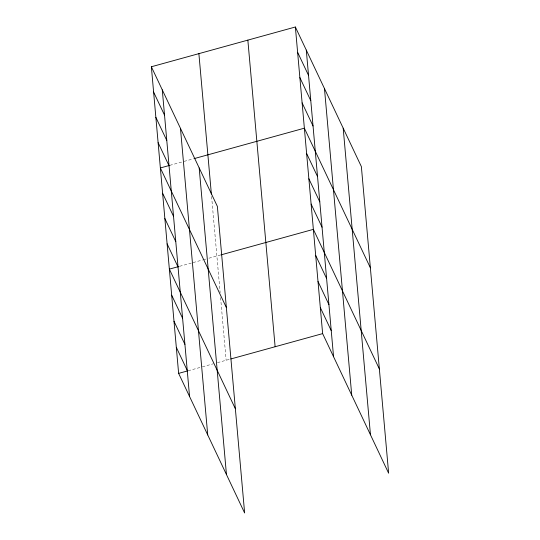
<?xml version="1.0" encoding="UTF-8"?>
<svg xmlns="http://www.w3.org/2000/svg" width="540" height="540" viewBox="0 0 540 540"><rect width="100%" height="100%" fill="white"/><g stroke="black" fill="none" stroke-linecap="round" stroke-linejoin="round"><path stroke-width="0.41" stroke-dasharray="2.7 2.03" d="M169.864 165.321L182.54 161.825M184.12 161.386L193.631 158.76M179.658 266.288L191.538 263.007M193.124 262.568L202.628 259.943M203.418 259.726L205.794 259.072M208.96 258.194L220.043 255.137M188.136 370.757L200.812 367.254M202.392 366.815L213.482 363.757M217.445 362.664L230.101 359.168M211.585 196.439L220.144 292.66M220.577 297.547L226.152 360.254"/><path stroke-width="0.81" d="M151.362 66.764L217.364 206.388L244.634 513L178.632 373.383L151.362 66.764L295.367 27L361.368 166.617L388.638 473.236L322.637 333.612L295.367 27M169.074 165.544L160.36 167.947L226.361 307.571M194.42 158.544L304.371 128.183L370.366 267.8M178.868 266.504L169.358 269.129L235.359 408.753M220.833 254.921L313.369 229.365L379.363 368.982M178.632 373.383L187.346 370.973M230.891 358.952L322.637 333.612M297.621 52.292L308.536 75.398M299.869 77.591L310.79 100.69M302.117 102.883L313.038 125.989M306.619 153.475L317.54 176.58M308.867 178.774L319.788 201.872M311.114 204.066L322.036 227.171M315.684 255.427L326.606 278.525M318.006 281.488L328.921 304.587M320.321 307.55L331.243 330.649M153.61 92.063L164.531 115.162M155.864 117.356L166.779 140.461M158.112 142.655L169.034 165.753M162.614 193.246L173.529 216.344M164.862 218.538L175.784 241.643M167.11 243.837L178.031 266.935M171.68 295.191L182.601 318.296M173.995 321.253L184.916 344.358M176.317 347.315L187.232 370.42M343.19 128.169L370.46 434.781M324.466 88.553L351.736 395.165M306.288 50.099L333.558 356.717M247.847 40.122L275.117 346.734M198.882 53.642L211.37 193.995M199.186 167.933L226.456 474.545M180.461 128.317L207.731 434.93M162.284 89.87L189.554 396.482"/></g></svg>
